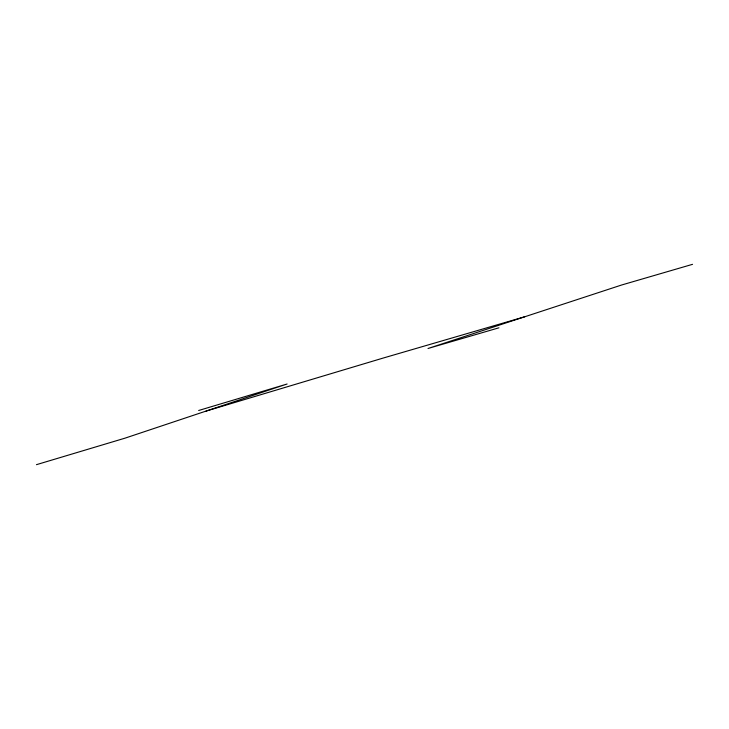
<?xml version="1.0" encoding="UTF-8"?>
<svg xmlns="http://www.w3.org/2000/svg" width="729" height="729" viewBox="0 0 729 729"><rect width="100%" height="100%" fill="white"/><g stroke="black" fill="none" stroke-linecap="round" stroke-linejoin="round"><path stroke-width="1.09" d="M198.662 410.491L287.117 384.001L124.914 438.193L36.45 464.674M206.015 411.101L382.935 358.13L524.807 316.751M692.55 264.326L621.609 285.012L428.005 348.489L498.946 327.804"/></g></svg>
